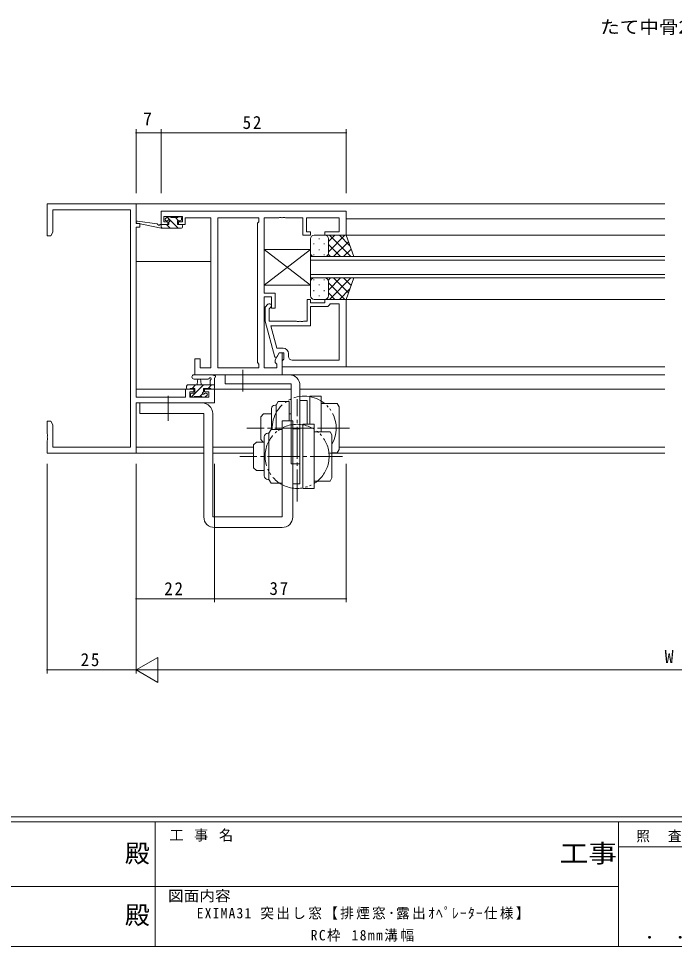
# Model space of a CAD drawing. Units: millimetres on the paper. Extents: x -420 to 373, y -297 to 267.
# Drawn here: x -71.1 to 113.2, y -297 to -36.3 of the extents above; entities that cross this region are included whole.
import ezdxf
from ezdxf.enums import TextEntityAlignment as Align

# ---------------------------------------------------------------- set-up
doc = ezdxf.new("R2010")
doc.units = ezdxf.units.MM
doc.linetypes.add('CHAIN2', pattern=[12, 9, -1, 1, -1])
doc.linetypes.add('DOUBLE_CHAIN2', pattern=[12.8, 9, -1, 0.6, -0.6, 0.6, -1])
for name, color, linetype, lineweight in [('0-1_YKK_ZWAK', 7, 'Continuous', 9), ('0-3_YKK_11', 7, 'Continuous', 9), ('0-4_YKK_12', 2, 'Continuous', 9), ('0-5_YKK_13', 4, 'Continuous', 9), ('0-6_YKK_D', 6, 'Continuous', 9)]:
    doc.layers.add(name, color=color, linetype=linetype, lineweight=lineweight)
doc.layers.add('0-2_USER1', color=3, linetype='Continuous')
doc.styles.add('ＭＳ ゴシック', font='')
doc.styles.get('ＭＳ ゴシック').set_extended_font_data('MS Gothic')

msp = doc.modelspace()

# ---------------------------------------------------------------- linework, layer by layer
at = {"layer": '0-1_YKK_ZWAK'}
for p, q in [((352.3, -260.6), (-417.7, -260.6)), ((314.5, -262), (-417.7, -262)), ((-32.7, -262), (-32.7, -297)), ((97.5, -262), (97.5, -297)), ((165.684, -268.999), (97.5, -268.999)), ((-160.1, -280.199), (-31.3, -280.199)), ((-31.3, -280.199), (97.5, -280.199)), ((-417.7, -297), (314.5, -297))]:
    msp.add_line(p, q, dxfattribs=at)
at = {"layer": '0-3_YKK_11'}
for p, q in [((-63.013, -97.424), (-63.013, -88.424)), ((-63.013, -88.424), (-38.013, -88.424)), ((-61.383, -90.054), (-61.383, -96.332)), ((-39.643, -90.054), (-61.383, -90.054)), ((-39.643, -156.794), (-39.643, -90.054)), ((-31.013, -94.224), (-31.013, -90.424)), ((-31.013, -90.424), (20.987, -90.424)), ((20.987, -90.424), (20.987, -97.224)), ((-30.213, -91.924), (-30.213, -93.424)), ((-25.013, -91.924), (-30.213, -91.924)), ((-30.213, -93.424), (-29.113, -93.424)), ((-29.113, -93.424), (-29.113, -94.224)), ((-17.013, -134.494), (-17.013, -92.354)), ((-15.083, -92.354), (-3.513, -92.354)), ((-15.083, -134.494), (-15.083, -92.354)), ((-15.083, -134.494), (-15.083, -92.354)), ((-2.013, -92.354), (-2.013, -113.524)), ((8.787, -92.354), (3.945, -92.354)), ((8.787, -97.224), (8.787, -92.354)), ((19.057, -92.354), (9.787, -92.354)), ((9.787, -92.354), (9.787, -96.224)), ((19.057, -96.224), (19.057, -92.354)), ((-38.013, -94.924), (-38.013, -142.694)), ((-29.113, -94.224), (-31.013, -94.224)), ((-3.943, -93.854), (-3.943, -132.994)), ((-2.013, -114.524), (-2.013, -134.494)), ((19.057, -116.524), (19.057, -132.294)), ((19.057, -116.524), (19.057, -132.294)), ((20.987, -134.224), (20.987, -115.224)), ((-1.813, -121.32), (0.894, -131.424)), ((7.029, -121.324), (-0.613, -121.324)), ((-0.222, -122.624), (10.987, -122.624)), ((1.466, -128.924), (-0.222, -122.624)), ((3.287, -128.924), (1.466, -128.924)), ((4.787, -131.294), (4.787, -130.424)), ((19.057, -132.294), (5.787, -132.294)), ((-3.513, -134.494), (-15.083, -134.494)), ((2.987, -136.424), (-21.513, -136.424)), ((-38.013, -142.694), (-24.113, -142.694)), ((-16.013, -144.324), (-38.013, -144.324)), ((-38.013, -144.324), (-38.013, -158.424)), ((-61.383, -150.515), (-61.383, -156.794)), ((-38.013, -158.424), (-63.013, -158.424)), ((-61.383, -156.794), (-39.643, -156.794))]:
    msp.add_line(p, q, dxfattribs=at)
for points in [[(-38.013, -88.424), (-38.013, -93.924), (-37.013, -93.924), (-37.013, -94.924), (-38.013, -94.924)], [(-17.013, -92.354), (-24.213, -92.354), (-24.213, -93.154), (-24.213, -94.224), (-26.113, -94.224), (-26.113, -93.424), (-25.013, -93.424), (-25.013, -91.924)], [(-3.513, -92.354), (-3.513, -93.424), (-3.943, -93.854)], [(3.945, -92.354), (3.762, -92.234), (3.212, -92.234), (3.029, -92.354), (2.945, -92.354), (2.762, -92.234), (2.212, -92.234), (2.028, -92.354), (-2.013, -92.354)], [(-61.383, -96.332), (-62.013, -97.424), (-63.013, -97.424)], [(9.787, -96.224), (10.987, -96.224), (10.987, -97.224), (8.787, -97.224)], [(20.987, -97.224), (14.987, -97.224), (14.987, -96.224), (19.057, -96.224)], [(-2.013, -113.524), (0.987, -113.524), (0.987, -117.724), (-0.013, -117.724), (-0.013, -114.524), (-2.013, -114.524)], [(-1.038, -116.599), (-1.813, -117.375), (-1.813, -121.32)], [(20.987, -115.224), (14.987, -115.224), (14.987, -116.224), (10.987, -116.224), (10.987, -115.224), (9.987, -115.224), (9.987, -121.324), (8.945, -121.324), (8.762, -121.444), (8.212, -121.444), (8.029, -121.324), (7.945, -121.324), (7.762, -121.444), (7.212, -121.444), (7.029, -121.324)], [(10.987, -122.624), (10.987, -117.224), (15.787, -117.224), (16.287, -116.724), (16.487, -116.524), (19.057, -116.524)], [(-0.613, -121.324), (-0.613, -117.872), (-0.189, -117.448)], [(-2.013, -134.494), (1.487, -134.494), (1.487, -133.424), (1.057, -132.994), (1.057, -132.181), (2.187, -130.224), (2.987, -130.224), (2.987, -136.424)], [(0.894, -131.424), (1.494, -131.424), (2.187, -130.224), (3.487, -130.224), (3.487, -132.024), (3.287, -132.224), (2.987, -132.524), (2.987, -134.224), (20.987, -134.224)], [(-21.513, -136.424), (-21.513, -131.924), (-20.013, -131.924), (-20.013, -134.494), (-17.013, -134.494)], [(-3.943, -132.994), (-3.513, -133.424), (-3.513, -134.494)], [(-24.113, -142.694), (-24.113, -140.424), (-21.813, -140.424), (-21.813, -141.224), (-22.913, -141.224), (-22.913, -142.694), (-17.643, -142.694), (-17.643, -141.224), (-18.813, -141.224), (-18.813, -140.424), (-16.013, -140.424), (-16.013, -144.324)], [(-63.013, -149.424), (-62.013, -149.424), (-61.383, -150.515)], [(-63.013, -158.424), (-63.013, -154.882), (-62.893, -154.699), (-62.893, -154.149), (-63.013, -153.965), (-63.013, -153.882), (-62.893, -153.699), (-62.893, -153.149), (-63.013, -152.965), (-63.013, -149.424)]]:
    msp.add_lwpolyline(points, dxfattribs=at)
for centre, radius, start, end in [((-0.613, -117.024), 0.6, 314.99998, 135), ((3.287, -130.424), 1.5, 0, 89.99998), ((5.787, -131.294), 1, 180, 269.99998)]:
    msp.add_arc(centre, radius, start, end, dxfattribs=at)
at = {"layer": '0-4_YKK_12'}
for p, q in [((-38.313, -88.424), (110.487, -88.424)), ((20.987, -92.624), (110.487, -92.624)), ((110.487, -97.224), (20.487, -97.224)), ((10.987, -103.222), (10.987, -109.222)), ((110.487, -103.222), (10.987, -103.222)), ((10.987, -104.222), (110.487, -104.222)), ((-38.013, -104.624), (-17.013, -104.624)), ((110.487, -108.222), (10.987, -108.222)), ((10.987, -109.222), (110.487, -109.222)), ((20.487, -115.224), (110.487, -115.224)), ((2.987, -134.224), (110.487, -134.224)), ((2.687, -136.424), (110.487, -136.424)), ((-38.013, -140.424), (-21.513, -140.424)), ((-19.113, -140.424), (5.487, -140.424)), ((7.987, -140.424), (110.487, -140.424)), ((-38.313, -158.424), (-19.013, -158.424)), ((-38.013, -156.794), (-19.013, -156.794)), ((-16.513, -156.794), (-5.013, -156.794)), ((-16.513, -158.424), (-5.013, -158.424)), ((16.142, -158.424), (110.487, -158.424)), ((18.987, -156.794), (110.487, -156.794))]:
    msp.add_line(p, q, dxfattribs=at)
at = {"layer": '0-5_YKK_13'}
for p, q in [((-31.011, -95.224), (-37.772, -93.817)), ((-32.125, -94.05), (-37.667, -93.227)), ((-29.325, -92.111), (-29.825, -92.611)), ((-29.613, -93.124), (-29.274, -93.124)), ((-26.231, -95.224), (-29.334, -92.12)), ((-28.513, -92.024), (-29.113, -92.024)), ((-28.813, -93.585), (-28.813, -94.224)), ((-26.313, -92.224), (-28.313, -92.224)), ((-26.086, -93.124), (-26.986, -92.224)), ((-25.613, -92.024), (-26.113, -92.024)), ((-25.313, -92.824), (-25.313, -92.324)), ((-28.813, -94.224), (-31.011, -94.224)), ((-30.721, -95.224), (-31.011, -94.934)), ((-25.313, -95.224), (-31.011, -95.224)), ((-28.476, -95.224), (-29.476, -94.224)), ((-25.313, -94.224), (-26.413, -94.224)), ((-25.013, -94.924), (-25.013, -94.524)), ((10.99, -102.224), (10.99, -98.224)), ((11.99, -97.224), (14.99, -97.224)), ((13.354, -98.144), (13.354, -98.344)), ((20.99, -97.224), (14.99, -97.224)), ((15.99, -101.844), (20.611, -97.224)), ((15.99, -99.015), (17.782, -97.224)), ((15.99, -98.224), (15.99, -101.824)), ((15.99, -98.624), (15.99, -102.224)), ((16.259, -97.224), (22.259, -103.224)), ((17.439, -103.224), (21.635, -99.028)), ((19.087, -97.224), (22.048, -100.184)), ((-2.013, -101.224), (10.987, -101.224)), ((10.987, -111.224), (-2.013, -101.224)), ((10.987, -101.224), (10.987, -111.224)), ((11.939, -99.559), (11.939, -99.759)), ((13.354, -101.174), (13.354, -101.374)), ((14.769, -99.559), (14.769, -99.759)), ((15.99, -99.784), (19.43, -103.224)), ((20.267, -103.224), (22.379, -101.112)), ((11.939, -102.589), (11.939, -102.789)), ((14.99, -103.224), (11.99, -103.224)), ((14.769, -102.589), (14.769, -102.789)), ((15.934, -102.555), (16.602, -103.224)), ((14.99, -109.222), (11.99, -109.222)), ((15.934, -109.89), (16.602, -109.222)), ((15.99, -112.662), (19.43, -109.222)), ((16.259, -115.222), (22.259, -109.222)), ((17.439, -109.222), (21.635, -113.418)), ((20.267, -109.222), (22.379, -111.333)), ((10.987, -111.224), (-2.013, -111.224)), ((10.99, -110.222), (10.99, -114.222)), ((11.939, -109.857), (11.939, -109.657)), ((13.354, -111.272), (13.354, -111.072)), ((14.769, -109.857), (14.769, -109.657)), ((15.99, -113.822), (15.99, -110.222)), ((15.99, -110.601), (20.611, -115.222)), ((15.99, -114.222), (15.99, -110.622)), ((11.939, -112.887), (11.939, -112.687)), ((13.354, -114.302), (13.354, -114.102)), ((14.769, -112.887), (14.769, -112.687)), ((15.99, -113.43), (17.782, -115.222)), ((19.087, -115.222), (22.048, -112.261)), ((11.99, -115.222), (14.99, -115.222)), ((20.99, -115.222), (14.99, -115.222)), ((-21.741, -136.424), (-16.579, -136.424)), ((-21.741, -137.624), (-17.78, -137.626)), ((-20.913, -139.224), (-20.811, -138.079)), ((-19.713, -139.224), (-19.815, -138.079)), ((-17.213, -138.043), (-17.213, -139.224)), ((-16.013, -140.124), (-16.013, -137.443)), ((-13.013, -136.424), (4.987, -136.424)), ((-13.013, -136.424), (-13.013, -138.924)), ((-23.913, -139.583), (-23.553, -139.224)), ((-23.913, -139.524), (-23.913, -140.124)), ((-16.013, -139.224), (-23.613, -139.224)), ((-23.613, -140.424), (-23.013, -140.424)), ((-22.537, -142.697), (-19.063, -139.224)), ((-22.308, -140.224), (-21.308, -139.224)), ((-17.818, -140.224), (-16.818, -139.224)), ((-16.913, -140.424), (-16.313, -140.424)), ((-13.013, -138.924), (5.487, -138.924)), ((5.487, -161.424), (5.487, -138.924)), ((7.987, -139.424), (7.987, -161.424)), ((-22.713, -141.924), (-22.713, -142.424)), ((-22.413, -142.724), (-21.913, -142.724)), ((-21.713, -142.524), (-19.613, -142.524)), ((-20.118, -142.524), (-19.335, -141.74)), ((-19.413, -142.724), (-18.813, -142.724)), ((-18.313, -141.624), (-18.652, -141.624)), ((-18.601, -142.636), (-18.101, -142.136)), ((13.987, -142.424), (10.787, -142.424)), ((10.787, -150.324), (10.787, -142.424)), ((13.987, -152.395), (13.987, -142.424)), ((-37.013, -147.324), (-37.013, -144.324)), ((-19.513, -144.324), (-37.013, -144.324)), ((-0.013, -151.818), (-0.013, -145.924)), ((1.287, -144.924), (0.987, -144.924)), ((1.287, -144.924), (1.867, -143.918)), ((1.287, -151.818), (1.287, -144.924)), ((4.987, -143.918), (1.867, -143.918)), ((4.987, -143.918), (4.987, -149.324)), ((7.987, -143.674), (9.987, -143.674)), ((7.987, -143.674), (7.987, -158.424)), ((9.987, -143.674), (9.987, -150.324)), ((18.451, -144.495), (13.987, -144.495)), ((18.987, -145.424), (18.451, -144.495)), ((18.987, -157.424), (18.987, -145.424)), ((-19.013, -147.324), (-37.013, -147.324)), ((-19.013, -147.324), (-19.013, -176.324)), ((-16.513, -147.324), (-16.513, -176.324)), ((-3.013, -148.224), (-2.213, -147.424)), ((-3.013, -154.624), (-3.013, -148.224)), ((-0.013, -147.424), (-2.213, -147.424)), ((5.487, -147.424), (4.987, -147.424)), ((2.987, -149.324), (5.987, -149.324)), ((2.987, -176.324), (2.987, -149.324)), ((5.987, -176.324), (5.987, -149.324)), ((11.987, -150.324), (8.787, -150.324)), ((8.787, -168.324), (8.787, -150.324)), ((11.987, -168.324), (11.987, -150.324)), ((-0.713, -152.824), (-1.013, -152.824)), ((-0.713, -152.824), (-0.133, -151.818)), ((-0.713, -165.824), (-0.713, -152.824)), ((2.987, -151.818), (-0.133, -151.818)), ((10.802, -151.424), (2.423, -151.424)), ((2.987, -151.818), (2.987, -166.324)), ((5.987, -151.574), (7.987, -151.574)), ((5.987, -151.574), (5.987, -166.324)), ((7.987, -151.574), (7.987, -167.074)), ((16.451, -152.395), (11.987, -152.395)), ((16.987, -153.324), (16.451, -152.395)), ((16.987, -165.324), (16.987, -153.324)), ((-5.013, -156.124), (-4.213, -155.324)), ((-2.013, -155.324), (-4.213, -155.324)), ((-2.313, -155.324), (-3.013, -154.624)), ((-2.013, -164.824), (-2.013, -153.824)), ((7.987, -158.424), (7.987, -159.174)), ((18.451, -158.352), (16.987, -158.352)), ((18.451, -158.352), (18.987, -157.424)), ((0.987, -159.324), (7.987, -159.324)), ((5.487, -161.424), (7.987, -161.424)), ((-2.013, -163.324), (-4.213, -163.324)), ((-0.713, -165.824), (-1.013, -165.824)), ((-0.133, -166.829), (-0.713, -165.824)), ((2.987, -166.324), (2.987, -166.829)), ((5.987, -166.324), (5.987, -167.074)), ((16.451, -166.252), (11.987, -166.252)), ((16.451, -166.252), (16.987, -165.324)), ((2.987, -166.829), (-0.133, -166.829)), ((5.987, -167.074), (7.987, -167.074)), ((11.987, -168.324), (8.787, -168.324)), ((-16.513, -176.324), (2.987, -176.324)), ((-16.013, -179.324), (2.987, -179.324))]:
    msp.add_line(p, q, dxfattribs=at)
at = {"layer": '0-5_YKK_13', "linetype": 'CHAIN2'}
for p, q in [((-8.013, -135.046), (-8.013, -141.089)), ((-29.013, -149.324), (-29.013, -142.324)), ((7.187, -172.037), (7.187, -143.237)), ((21.9, -151.424), (-6.9, -151.424)), ((19.9, -159.324), (-8.9, -159.324))]:
    msp.add_line(p, q, dxfattribs=at)
at = {"layer": '0-5_YKK_13'}
for points in [[(-26.413, -94.224), (-26.413, -93.124), (-25.613, -93.124)], [(-31.011, -95.224), (-31.011, -94.224), (-31.098, -94.209)], [(14.769, -103.224), (23.133, -103.224), (20.99, -97.224)], [(10.987, -101.224), (-2.013, -111.224), (-2.013, -101.224)], [(14.769, -109.222), (23.133, -109.222), (20.99, -115.222)], [(-22.813, -140.224), (-21.513, -140.224), (-21.513, -141.624), (-22.413, -141.624)], [(-19.113, -141.163), (-19.113, -140.224), (-17.113, -140.224)], [(-4.213, -163.324), (-5.013, -162.524), (-5.013, -156.124)]]:
    msp.add_lwpolyline(points, dxfattribs=at)
at = {"layer": '0-5_YKK_13', "linetype": 'DOUBLE_CHAIN2'}
msp.add_circle((7.187, -159.324), 9, dxfattribs=at)
at = {"layer": '0-5_YKK_13'}
for centre, radius, start, end in [((-37.711, -93.524), 0.3, 81.55064, 258.25018), ((-29.613, -92.824), 0.3, 135, 270), ((-29.113, -92.324), 0.3, 90, 135), ((-29.274, -92.824), 0.3, 270, 326.94426), ((-28.813, -93.124), 0.25, 303.05573, 146.94426), ((-28.513, -93.585), 0.3, 123.05573, 180), ((-28.513, -92.224), 0.2, 0, 90), ((-26.113, -92.224), 0.2, 90, 180), ((-25.613, -92.324), 0.3, 0, 90), ((-25.613, -92.824), 0.3, 270, 0), ((-32.169, -94.347), 0.3, 21.55064, 81.55064), ((-31.611, -94.126), 0.3, 201.55064, 320.80246), ((-31.146, -94.506), 0.3, 80.80246, 140.80246), ((-25.313, -94.524), 0.3, 0, 90), ((-25.313, -94.924), 0.3, 270, 0), ((11.99, -98.224), 1, 90, 180), ((14.99, -98.224), 1, 0, 90), ((14.99, -98.224), 1, 0, 90), ((11.99, -102.224), 1, 180, 270), ((14.99, -102.224), 1, 270, 0), ((14.99, -102.224), 1, 270, 0), ((11.99, -110.222), 1, 90, 180), ((14.99, -110.222), 1, 0, 90), ((14.99, -110.222), 1, 0, 90), ((11.99, -114.222), 1, 180, 270), ((14.99, -114.222), 1, 270, 0), ((14.99, -114.222), 1, 270, 0), ((-21.741, -137.024), 0.6, 89.95976, 269.95976), ((-20.313, -138.124), 0.5, 5.09206, 174.90793), ((-17.78, -137.326), 0.3, 269.95976, 340.81024), ((-17.213, -137.524), 0.3, 300, 160.81024), ((-16.913, -138.043), 0.3, 120, 180), ((-16.579, -136.724), 0.3, 40.52878, 90), ((-16.123, -136.334), 0.3, 220.52878, 280.52878), ((-16.013, -136.924), 0.3, 300, 100.52878), ((-15.713, -137.443), 0.3, 120, 180), ((4.987, -139.424), 3, 0, 90), ((-23.613, -139.524), 0.3, 90, 180), ((-23.613, -140.124), 0.3, 180, 270), ((-23.013, -140.224), 0.2, 270, 0), ((-16.913, -140.224), 0.2, 180, 270), ((-16.313, -140.124), 0.3, 270, 0), ((-22.413, -141.924), 0.3, 90, 180), ((-22.413, -142.424), 0.3, 180, 270), ((-21.913, -142.524), 0.2, 270, 0), ((-19.413, -142.524), 0.2, 180, 270), ((-19.113, -141.624), 0.25, 123.05573, 326.94426), ((-19.413, -141.163), 0.3, 303.05573, 0), ((-18.652, -141.924), 0.3, 90, 146.94426), ((-18.813, -142.424), 0.3, 270, 314.99998), ((-18.313, -141.924), 0.3, 315, 90), ((-19.513, -147.324), 3, 0, 90), ((0.987, -145.924), 1, 90, 180), ((-1.013, -153.824), 1, 90, 180), ((-1.013, -164.824), 1, 180, 270), ((-16.013, -176.324), 3, 180, 270), ((2.987, -176.324), 3, 270, 0)]:
    msp.add_arc(centre, radius, start, end, dxfattribs=at)
at = {"layer": '0-5_YKK_13', "linetype": 'DOUBLE_CHAIN2'}
msp.add_arc((9.187, -151.424), 9, 330.07361, 182.51192, dxfattribs=at)
at = {"layer": '0-6_YKK_D'}
for p, q in [((-38.013, -85.424), (-38.013, -67.424)), ((-31.013, -85.424), (-31.013, -67.424)), ((-31.013, -85.424), (-31.013, -67.424)), ((20.987, -85.424), (20.987, -67.424)), ((-63.013, -161.424), (-63.013, -220.324)), ((-38.013, -161.424), (-38.013, -200.324)), ((-38.013, -161.424), (-38.013, -220.324)), ((-38.013, -161.424), (-38.013, -220.324)), ((-16.013, -161.424), (-16.013, -200.324)), ((-16.013, -161.424), (-16.013, -200.324)), ((20.987, -161.424), (20.987, -200.324)), ((-38.013, -199.324), (-16.013, -199.324)), ((-16.013, -199.324), (20.987, -199.324)), ((-38.013, -219.324), (-31.951, -215.824)), ((-63.013, -219.324), (-38.013, -219.324)), ((-38.013, -219.324), (-25.889, -219.324)), ((254.987, -219.324), (-31.013, -219.324))]:
    msp.add_line(p, q, dxfattribs=at)
for points in [[(-38.013, -68.424), (-31.013, -68.424), (20.987, -68.424)], [(-38.013, -219.324), (-31.951, -222.824), (-31.951, -215.824)]]:
    msp.add_lwpolyline(points, dxfattribs=at)
for centre, start, end in [((-38.013, -68.424), 0, 180), ((-38.013, -68.424), 180, 0), ((-31.013, -68.424), 0, 180), ((-31.013, -68.424), 0, 180), ((-31.013, -68.424), 180, 0), ((-31.013, -68.424), 180, 0), ((20.987, -68.424), 0, 180), ((20.987, -68.424), 180, 0), ((-38.013, -199.324), 0, 180), ((-38.013, -199.324), 180, 0), ((-16.013, -199.324), 0, 180), ((-16.013, -199.324), 0, 180), ((-16.013, -199.324), 180, 0), ((-16.013, -199.324), 180, 0), ((20.987, -199.324), 0, 180), ((20.987, -199.324), 180, 0), ((-63.013, -219.324), 0, 180), ((-63.013, -219.324), 180, 0)]:
    msp.add_arc(centre, 0.106, start, end, dxfattribs=at)

# ---------------------------------------------------------------- texts
at = {"layer": '0-1_YKK_ZWAK', "color": 2, "style": 'ＭＳ ゴシック'}
for p in [(-41.182, -274.956), (-41.182, -292.278)]:
    msp.add_text('殿', height=5.132, dxfattribs=at).set_placement(p, align=Align.BOTTOM_LEFT)
at = {"layer": '0-1_YKK_ZWAK', "color": 2, "style": 'ＭＳ ゴシック', "width": 1.15}
msp.add_text('工事', height=5.132, dxfattribs=at).set_placement((80.931, -274.956), align=Align.BOTTOM_LEFT)
at = {"layer": '0-1_YKK_ZWAK', "style": 'ＭＳ ゴシック', "width": 1.1}
msp.add_text('図面内容', height=2.933, dxfattribs=at).set_placement((-29.083, -285.148), align=Align.BOTTOM_LEFT)
at = {"layer": '0-1_YKK_ZWAK', "color": 3, "style": 'ＭＳ ゴシック', "width": 1.15}
msp.add_text(' ． ．', height=3.666, dxfattribs=at).set_placement((101.955, -295.946), align=Align.BOTTOM_LEFT)
at = {"layer": '0-1_YKK_ZWAK', "char_height": 2.933, "attachment_point": 7, "style": 'ＭＳ ゴシック'}
for s, insert in [('\\T1.16;工\\~事\\~名', (-28.688, -267.533)), ('\\T1.17;\\W0.95;照\\~\\~査', (102.489, -267.78))]:
    msp.add_mtext(s, dxfattribs=dict(at, insert=insert))
at = {"layer": '0-2_USER1', "style": 'ＭＳ ゴシック', "width": 1.1}
msp.add_text('たて中骨20見付', height=3.666, dxfattribs=at).set_placement((92.322, -41.646), align=Align.BOTTOM_LEFT)
at = {"layer": '0-2_USER1', "color": 7, "char_height": 2.933, "attachment_point": 7, "style": 'ＭＳ ゴシック'}
for s, insert in [('\\T1.18;\\W0.95;EXIMA31\\~突出し窓【排煙窓･露出ｵﾍﾟﾚｰﾀｰ仕様】', (-21.003, -289.449)), ('\\T1.21;\\W0.95;RC枠\\~18mm溝幅', (11.017, -295.625))]:
    msp.add_mtext(s, dxfattribs=dict(at, insert=insert))
at = {"layer": '0-6_YKK_D', "color": 3, "style": 'ＭＳ ゴシック'}
for s, p in [('7', (-36.06, -67.424)), ('W', (110.452, -218.524))]:
    msp.add_text(s, height=3.666, dxfattribs=at).set_placement(p, align=Align.BOTTOM_LEFT)
at = {"layer": '0-6_YKK_D', "color": 3, "char_height": 3.666, "attachment_point": 7, "style": 'ＭＳ ゴシック'}
for s, insert in [('\\T1.21;\\W0.95;52', (-8.095, -67.424)), ('\\T1.21;\\W0.95;22', (-30.108, -198.324)), ('\\T1.21;\\W0.95;37', (-0.559, -198.324)), ('\\T1.21;\\W0.95;25', (-53.595, -218.324))]:
    msp.add_mtext(s, dxfattribs=dict(at, insert=insert))

doc.saveas('drawing.dxf')
